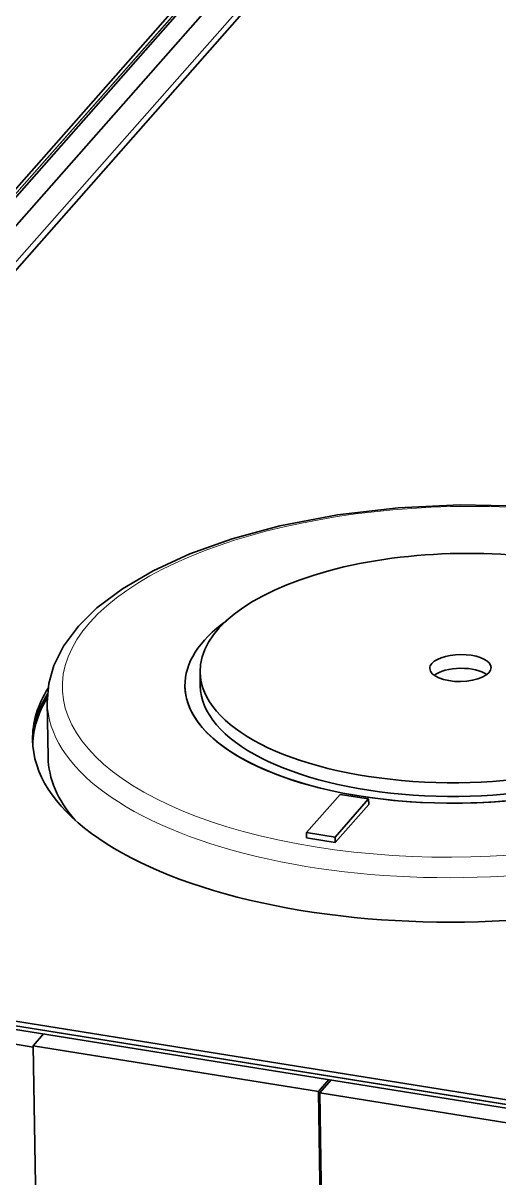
# Model space of a CAD drawing. Extents: x -1051 to 269, y -155 to 691.
# Drawn here: x -308.39 to -292.87, y 523.58 to 561.27 of the extents above; entities that cross this region are included whole.
import ezdxf

# ---------------------------------------------------------------- set-up
doc = ezdxf.new("R2010")
doc.units = 0

msp = doc.modelspace()

# ---------------------------------------------------------------- linework, layer by layer
at = {"color": 7, "lineweight": 35}
for p, q in [((-267.644, 602.329), (-328.535, 533.303)), ((-267.642, 602.172), (-328.533, 533.146)), ((-328.533, 533.146), (-267.642, 602.172)), ((-328.531, 533.034), (-267.64, 602.06)), ((-326.487, 532.975), (-265.597, 602.001)), ((-267.069, 601.772), (-327.96, 532.746)), ((-327.048, 532.599), (-266.157, 601.625)), ((-281.514, 524.351), (-324.792, 531.285)), ((-281.511, 524.194), (-324.789, 531.128)), ((-324.789, 531.128), (-281.511, 524.194)), ((-324.788, 531.016), (-281.51, 524.082)), ((-308.064, 527.897), (-305.77, 381.672)), ((-298.757, 526.406), (-296.463, 380.18)), ((-298.715, 526.353), (-296.734, 400.052))]:
    msp.add_line(p, q, dxfattribs=at)
at = {"color": 7, "lineweight": 35, "ltscale": 0.011224}
msp.add_line((-302.614, 539.639), (-302.621, 540.088), dxfattribs=at)
at = {"color": 7, "lineweight": 35, "ltscale": 0.044897}
msp.add_line((-307.578, 537.316), (-307.606, 539.111), dxfattribs=at)
at = {"color": 7, "lineweight": 35, "ltscale": 0.041437}
for p, q in [((-299.146, 534.854), (-298.049, 536.097)), ((-297.118, 535.948), (-298.215, 534.705))]:
    msp.add_line(p, q, dxfattribs=at)
at = {"color": 7, "lineweight": 35, "ltscale": 0.023564}
for p, q in [((-298.049, 536.097), (-297.118, 535.948)), ((-298.215, 534.705), (-299.146, 534.854)), ((-298.212, 534.526), (-299.143, 534.675))]:
    msp.add_line(p, q, dxfattribs=at)
at = {"color": 7, "lineweight": 35, "ltscale": 0.00449}
for p, q in [((-297.116, 535.769), (-297.118, 535.948)), ((-299.143, 534.675), (-299.146, 534.854)), ((-298.212, 534.526), (-298.215, 534.705))]:
    msp.add_line(p, q, dxfattribs=at)
at = {"color": 7, "lineweight": 35, "ltscale": 0.041438}
msp.add_line((-297.116, 535.769), (-298.212, 534.526), dxfattribs=at)
at = {"color": 7, "lineweight": 35, "ltscale": 0.370102}
msp.add_line((-308.063, 527.851), (-322.681, 530.193), dxfattribs=at)
at = {"color": 7, "lineweight": 35, "ltscale": 0.012823}
for p, q in [((-308.064, 527.897), (-307.724, 528.282)), ((-298.417, 526.791), (-298.757, 526.406))]:
    msp.add_line(p, q, dxfattribs=at)
at = {"color": 7, "lineweight": 35, "ltscale": 0.235644}
msp.add_line((-298.757, 526.406), (-308.064, 527.897), dxfattribs=at)
at = {"color": 7, "lineweight": 35, "ltscale": 0.01418}
msp.add_line((-298.34, 526.778), (-298.715, 526.353), dxfattribs=at)
at = {"color": 7, "lineweight": 35, "ltscale": 0.37114}
msp.add_line((-284.056, 524.004), (-298.715, 526.353), dxfattribs=at)
at = {"color": 7, "lineweight": 35}
msp.add_lwpolyline([(-307.606, 539.111), (-307.554, 539.72), (-307.387, 540.306), (-307.075, 540.932), (-306.59, 541.583), (-305.985, 542.181), (-305.154, 542.808), (-304.148, 543.397), (-302.948, 543.947), (-301.575, 544.437), (-300.02, 544.858), (-298.134, 545.219), (-296.157, 545.45), (-294.133, 545.545), (-292.109, 545.503), (-290.131, 545.325), (-289.277, 545.203)], dxfattribs=at)
at = {"color": 7, "lineweight": 13}
for centre, major_axis, start_param, end_param in [((-294.115, 539.772), (12.998, 0.204), 4.331287, 10.614472), ((-294.108, 539.323), (13.498, 0.212), 3.141629, 6.283222)]:
    msp.add_ellipse(centre, major_axis=major_axis, ratio=0.440114, start_param=start_param, end_param=end_param, dxfattribs=at)
at = {"color": 7, "lineweight": 35}
for centre, major_axis, start_param, end_param in [((-294.122, 540.221), (8.499, 0.133), 6.283123, 9.424716), ((-294.115, 539.772), (8.999, 0.141), 2.579242, 3.141531), ((-294.115, 539.772), (8.999, 0.141), 2.579262, 3.141531), ((-294.122, 540.221), (1, 0.016), 6.283123, 9.043676), ((-294.122, 540.221), (8.499, 0.133), 3.141531, 5.902083), ((-294.122, 540.221), (1, 0.016), 2.760491, 3.141531), ((-294.122, 540.221), (1, 0.016), 3.141531, 6.283123), ((-294.115, 539.772), (1, 0.016), 0.535255, 2.606339), ((-294.115, 539.772), (8.999, 0.141), 3.141531, 6.283123), ((-294.089, 538.093), (13.998, 0.22), 2.864369, 3.141629), ((-294.086, 537.936), (13.998, 0.22), 2.870454, 3.12883), ((-294.086, 537.936), (-13.998, -0.22), 6.012047, 6.270423), ((-294.115, 539.772), (8.999, 0.141), 3.141531, 5.902083), ((-294.115, 539.772), (8.499, 0.133), 3.141531, 5.902083), ((-294.084, 537.824), (-13.998, -0.22), 6.014278, 6.261319), ((-294.089, 538.093), (13.998, 0.22), 3.141629, 6.283222), ((-294.08, 537.528), (13.498, 0.212), 3.141629, 3.497619)]:
    msp.add_ellipse(centre, major_axis=major_axis, ratio=0.440114, start_param=start_param, end_param=end_param, dxfattribs=at)

doc.saveas('drawing.dxf')
